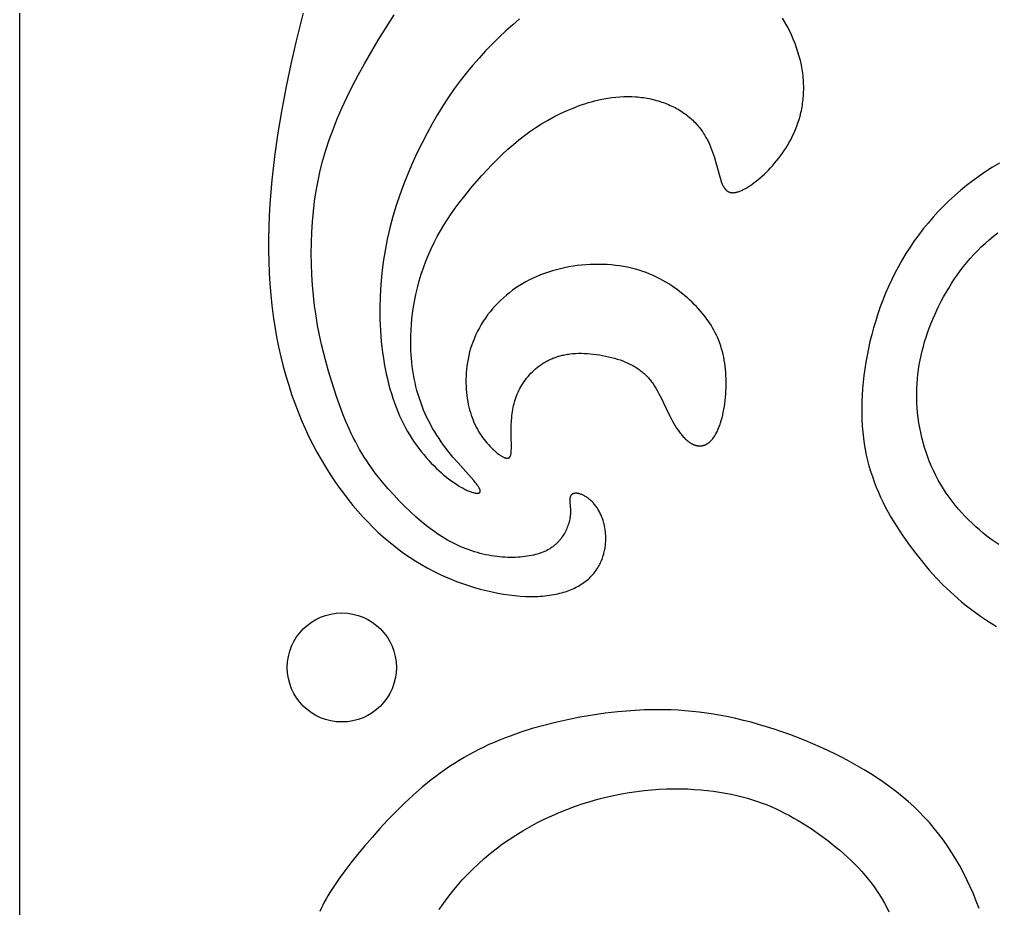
# Model space of a CAD drawing. Extents: x 2.59 to 8.26, y 15.9 to 21.16.
# Drawn here: x 2.592 to 4.167, y 17.333 to 18.767 of the extents above; entities that cross this region are included whole.
import ezdxf

# ---------------------------------------------------------------- set-up
doc = ezdxf.new("R2010")
doc.units = 0
doc.header["$MEASUREMENT"] = 0
doc.layers.add('DEFAULT', color=18, linetype='CONTINUOUS')

msp = doc.modelspace()

# ---------------------------------------------------------------- linework, layer by layer
at = {"layer": 'DEFAULT'}
for points in [[(2.5915, 15.8988), (8.2615, 15.8988), (8.2615, 21.1638), (2.5915, 21.1638)], [(3.692, 18.0793), (3.6926, 18.0794), (3.6932, 18.0795), (3.6938, 18.0796), (3.6944, 18.0797), (3.695, 18.0799), (3.6956, 18.08), (3.6962, 18.0802), (3.6968, 18.0804), (3.6974, 18.0806), (3.698, 18.0809), (3.6985, 18.0811), (3.6991, 18.0814), (3.6997, 18.0817), (3.7003, 18.0819), (3.7008, 18.0823), (3.7014, 18.0826), (3.7019, 18.0829), (3.7025, 18.0833), (3.703, 18.0837), (3.7036, 18.0841), (3.7041, 18.0845), (3.7047, 18.0849), (3.7052, 18.0854), (3.7057, 18.0858), (3.7062, 18.0863), (3.7068, 18.0868), (3.7073, 18.0873), (3.7078, 18.0878), (3.7083, 18.0884), (3.7088, 18.0889), (3.7093, 18.0895), (3.7098, 18.0901), (3.7107, 18.0913), (3.7117, 18.0926), (3.7126, 18.0939), (3.7135, 18.0953), (3.7144, 18.0968), (3.7153, 18.0983), (3.7161, 18.0998), (3.717, 18.1015), (3.7178, 18.1031), (3.7186, 18.1049), (3.7193, 18.1066), (3.7201, 18.1084), (3.7208, 18.1103), (3.7215, 18.1122), (3.7229, 18.1162), (3.7241, 18.1203), (3.7253, 18.1246), (3.7264, 18.129), (3.7274, 18.1335), (3.7283, 18.1382), (3.7291, 18.1429), (3.7298, 18.1477), (3.7304, 18.1527), (3.7309, 18.1576), (3.7313, 18.1626), (3.7317, 18.1677), (3.7319, 18.1727), (3.732, 18.1778), (3.732, 18.1828), (3.7319, 18.1879), (3.7317, 18.1929), (3.7314, 18.1979), (3.7309, 18.2028), (3.7304, 18.2077), (3.7297, 18.2126), (3.7289, 18.2174), (3.7281, 18.2221), (3.727, 18.2268), (3.7259, 18.2314), (3.7246, 18.2359), (3.7233, 18.2404), (3.7217, 18.2448), (3.7201, 18.2491), (3.7183, 18.2534), (3.7165, 18.2576), (3.7144, 18.2618), (3.7123, 18.2658), (3.71, 18.2699), (3.7076, 18.2739), (3.7051, 18.2778), (3.7025, 18.2817), (3.6997, 18.2855), (3.6968, 18.2893), (3.6938, 18.293), (3.6907, 18.2967), (3.6874, 18.3003), (3.6841, 18.304), (3.6806, 18.3075), (3.677, 18.3111), (3.6733, 18.3145), (3.6695, 18.318), (3.6655, 18.3214), (3.6615, 18.3247), (3.6573, 18.328), (3.653, 18.3313), (3.6486, 18.3344), (3.6441, 18.3375), (3.6395, 18.3405), (3.6347, 18.3435), (3.6297, 18.3463), (3.6247, 18.349), (3.6195, 18.3516), (3.6142, 18.3541), (3.6087, 18.3565), (3.6031, 18.3587), (3.5973, 18.3607), (3.5914, 18.3626), (3.5854, 18.3644), (3.5792, 18.366), (3.5729, 18.3674), (3.5665, 18.3686), (3.56, 18.3697), (3.5534, 18.3705), (3.5467, 18.3712), (3.54, 18.3717), (3.5331, 18.372), (3.5263, 18.3721), (3.5193, 18.3721), (3.5124, 18.3718), (3.5055, 18.3714), (3.4986, 18.3708), (3.4917, 18.37), (3.4848, 18.369), (3.478, 18.3679), (3.4713, 18.3666), (3.4646, 18.3651), (3.458, 18.3634), (3.4515, 18.3616), (3.4451, 18.3596), (3.4388, 18.3574), (3.4326, 18.3551), (3.4265, 18.3526), (3.4205, 18.3499), (3.4147, 18.347), (3.4089, 18.344), (3.4033, 18.3408), (3.3978, 18.3375), (3.3925, 18.334), (3.3873, 18.3303), (3.3822, 18.3264), (3.3773, 18.3224), (3.3725, 18.3183), (3.3678, 18.314), (3.3633, 18.3096), (3.359, 18.305), (3.3549, 18.3003), (3.3509, 18.2955), (3.347, 18.2905), (3.3434, 18.2854), (3.34, 18.2803), (3.3367, 18.275), (3.3337, 18.2697), (3.3308, 18.2643), (3.3281, 18.2588), (3.3257, 18.2532), (3.3235, 18.2476), (3.3214, 18.242), (3.3196, 18.2364), (3.318, 18.2307), (3.3166, 18.225), (3.3154, 18.2193), (3.3144, 18.2137), (3.3136, 18.2081), (3.3129, 18.2025), (3.3124, 18.197), (3.3121, 18.1915), (3.312, 18.1861), (3.312, 18.1808), (3.3122, 18.1755), (3.3125, 18.1704), (3.3129, 18.1653), (3.3134, 18.1604), (3.3141, 18.1556), (3.3149, 18.1508), (3.3158, 18.1462), (3.3168, 18.1417), (3.3179, 18.1373), (3.3192, 18.1331), (3.3205, 18.1289), (3.3219, 18.1248), (3.3234, 18.1209), (3.325, 18.117), (3.3268, 18.1133), (3.3286, 18.1096), (3.3305, 18.1061), (3.3325, 18.1026), (3.3346, 18.0993), (3.3367, 18.096), (3.3389, 18.0929), (3.3412, 18.0898), (3.3435, 18.0868), (3.3459, 18.084), (3.3483, 18.0813), (3.3507, 18.0787), (3.3532, 18.0762), (3.3556, 18.0738), (3.3579, 18.0717), (3.3603, 18.0696), (3.3626, 18.0677), (3.3648, 18.066), (3.3658, 18.0653), (3.3669, 18.0645), (3.3679, 18.0638), (3.3689, 18.0632), (3.3699, 18.0626), (3.3708, 18.062), (3.3718, 18.0615), (3.3727, 18.0611), (3.3735, 18.0607), (3.3739, 18.0605), (3.3743, 18.0603), (3.3747, 18.0602), (3.3751, 18.06), (3.3755, 18.0599), (3.3759, 18.0598), (3.3763, 18.0597), (3.3766, 18.0596), (3.377, 18.0595), (3.3773, 18.0594), (3.3777, 18.0594), (3.3778, 18.0594), (3.378, 18.0593), (3.3781, 18.0593), (3.3783, 18.0593), (3.3785, 18.0593), (3.3786, 18.0593), (3.3788, 18.0593), (3.3789, 18.0593), (3.3791, 18.0593), (3.3792, 18.0593), (3.3794, 18.0593), (3.3795, 18.0593), (3.3796, 18.0593), (3.3798, 18.0594), (3.3799, 18.0594), (3.38, 18.0594), (3.3802, 18.0594), (3.3803, 18.0595), (3.3804, 18.0595), (3.3806, 18.0596), (3.3807, 18.0596), (3.3808, 18.0596), (3.3809, 18.0597), (3.381, 18.0597), (3.3812, 18.0598), (3.3813, 18.0598), (3.3814, 18.0599), (3.3815, 18.06), (3.3816, 18.06), (3.3817, 18.0601), (3.3818, 18.0602), (3.3819, 18.0603), (3.382, 18.0603), (3.3821, 18.0604), (3.3822, 18.0605), (3.3823, 18.0606), (3.3824, 18.0607), (3.3825, 18.0608), (3.3826, 18.0609), (3.3827, 18.061), (3.3828, 18.0611), (3.3828, 18.0612), (3.3829, 18.0613), (3.383, 18.0614), (3.3831, 18.0615), (3.3832, 18.0616), (3.3832, 18.0617), (3.3833, 18.0619), (3.3834, 18.062), (3.3834, 18.0621), (3.3835, 18.0622), (3.3836, 18.0624), (3.3837, 18.0626), (3.3838, 18.0629), (3.384, 18.0632), (3.3841, 18.0635), (3.3842, 18.0639), (3.3843, 18.0642), (3.3844, 18.0645), (3.3844, 18.0649), (3.3845, 18.0652), (3.3846, 18.0656), (3.3847, 18.066), (3.3848, 18.0668), (3.3849, 18.0676), (3.385, 18.0685), (3.3851, 18.0694), (3.3852, 18.0703), (3.3852, 18.0723), (3.3853, 18.0744), (3.3853, 18.0789), (3.3849, 18.0947), (3.3848, 18.1065), (3.385, 18.1127), (3.3853, 18.1189), (3.3858, 18.1252), (3.3862, 18.1284), (3.3866, 18.1315), (3.3871, 18.1347), (3.3876, 18.1379), (3.3883, 18.141), (3.3889, 18.1442), (3.3897, 18.1473), (3.3906, 18.1504), (3.3915, 18.1535), (3.3925, 18.1566), (3.3937, 18.1597), (3.3949, 18.1627), (3.3962, 18.1657), (3.3976, 18.1687), (3.3991, 18.1716), (3.4007, 18.1745), (3.4023, 18.1774), (3.4041, 18.1802), (3.406, 18.183), (3.408, 18.1858), (3.41, 18.1885), (3.4122, 18.1911), (3.4145, 18.1937), (3.4168, 18.1963), (3.4192, 18.1987), (3.4218, 18.2011), (3.4244, 18.2035), (3.4271, 18.2057), (3.4299, 18.2079), (3.4328, 18.21), (3.4343, 18.211), (3.4358, 18.212), (3.4374, 18.213), (3.4389, 18.2139), (3.4405, 18.2149), (3.4421, 18.2158), (3.4438, 18.2166), (3.4454, 18.2175), (3.4471, 18.2183), (3.4488, 18.2191), (3.4506, 18.2199), (3.4524, 18.2206), (3.4542, 18.2213), (3.456, 18.222), (3.4578, 18.2226), (3.4597, 18.2232), (3.4616, 18.2238), (3.4636, 18.2244), (3.4655, 18.2249), (3.4675, 18.2254), (3.4696, 18.2258), (3.4716, 18.2263), (3.4737, 18.2267), (3.4758, 18.227), (3.4779, 18.2273), (3.4801, 18.2276), (3.4845, 18.2281), (3.489, 18.2284), (3.4936, 18.2286), (3.4983, 18.2286), (3.5031, 18.2285), (3.5079, 18.2283), (3.5127, 18.2279), (3.5176, 18.2274), (3.5226, 18.2268), (3.5275, 18.2261), (3.5324, 18.2252), (3.5373, 18.2242), (3.5421, 18.2231), (3.5469, 18.2219), (3.5516, 18.2206), (3.5562, 18.2192), (3.5607, 18.2178), (3.5651, 18.2162), (3.5693, 18.2145), (3.5734, 18.2127), (3.5774, 18.2108), (3.5793, 18.2098), (3.5812, 18.2088), (3.5831, 18.2078), (3.5849, 18.2068), (3.5867, 18.2057), (3.5884, 18.2046), (3.5901, 18.2034), (3.5918, 18.2023), (3.5934, 18.2011), (3.595, 18.1998), (3.5966, 18.1986), (3.5981, 18.1973), (3.5996, 18.1959), (3.6011, 18.1946), (3.6025, 18.1932), (3.6039, 18.1918), (3.6053, 18.1903), (3.6066, 18.1888), (3.6079, 18.1873), (3.6092, 18.1858), (3.6105, 18.1842), (3.6117, 18.1825), (3.6129, 18.1809), (3.6141, 18.1792), (3.6164, 18.1757), (3.6186, 18.1721), (3.6208, 18.1684), (3.6229, 18.1645), (3.627, 18.1566), (3.6391, 18.1316), (3.6432, 18.1233), (3.6454, 18.1193), (3.6475, 18.1154), (3.6498, 18.1117), (3.652, 18.108), (3.6543, 18.1046), (3.6555, 18.1029), (3.6567, 18.1013), (3.6579, 18.0997), (3.6591, 18.0982), (3.6603, 18.0967), (3.6615, 18.0952), (3.6628, 18.0939), (3.664, 18.0925), (3.6653, 18.0913), (3.6665, 18.0901), (3.6678, 18.0889), (3.6691, 18.0878), (3.6704, 18.0868), (3.6716, 18.0858), (3.6729, 18.0849), (3.6736, 18.0845), (3.6742, 18.0841), (3.6749, 18.0837), (3.6755, 18.0833), (3.6762, 18.083), (3.6768, 18.0826), (3.6774, 18.0823), (3.6781, 18.082), (3.6787, 18.0817), (3.6794, 18.0814), (3.68, 18.0811), (3.6807, 18.0809), (3.6813, 18.0806), (3.682, 18.0804), (3.6826, 18.0802), (3.6832, 18.08), (3.6839, 18.0799), (3.6845, 18.0797), (3.6851, 18.0796), (3.6858, 18.0795), (3.6864, 18.0794), (3.687, 18.0793), (3.6877, 18.0793), (3.6883, 18.0792), (3.6889, 18.0792), (3.6895, 18.0792), (3.6902, 18.0792), (3.6908, 18.0792), (3.6914, 18.0793)]]:
    msp.add_lwpolyline(points, close=True, dxfattribs=at)
for points in [[(3.0544, 18.7974), (3.0373, 18.7304), (3.0292, 18.6952), (3.0216, 18.659), (3.0146, 18.622), (3.0083, 18.5843), (3.003, 18.5462), (2.9987, 18.508), (2.9956, 18.4699), (2.9946, 18.4509), (2.9938, 18.4321), (2.9935, 18.4134), (2.9935, 18.3949), (2.9938, 18.3766), (2.9945, 18.3585), (2.9956, 18.3406), (2.9971, 18.323), (2.9989, 18.3056), (3.0011, 18.2885), (3.0036, 18.2716), (3.0065, 18.2551), (3.0097, 18.2389), (3.0133, 18.2229), (3.0172, 18.2073), (3.0214, 18.192), (3.0259, 18.177), (3.0307, 18.1624), (3.0358, 18.1481), (3.0412, 18.1341), (3.0468, 18.1204), (3.0526, 18.1071), (3.0587, 18.0941), (3.065, 18.0815), (3.0715, 18.0692), (3.0782, 18.0573), (3.0851, 18.0457), (3.0921, 18.0344), (3.0993, 18.0235), (3.1067, 18.0129), (3.1142, 18.0027), (3.1218, 17.9927), (3.1295, 17.9832), (3.1374, 17.9739), (3.1454, 17.965), (3.1535, 17.9565), (3.1617, 17.9482), (3.17, 17.9403), (3.1784, 17.9326), (3.1869, 17.9253), (3.1955, 17.9183), (3.2042, 17.9116), (3.2131, 17.9052), (3.222, 17.8991), (3.2311, 17.8933), (3.2402, 17.8878), (3.2494, 17.8826), (3.2588, 17.8777), (3.2682, 17.873), (3.2776, 17.8686), (3.2872, 17.8645), (3.2968, 17.8607), (3.3064, 17.8571), (3.316, 17.8539), (3.3256, 17.8509), (3.3352, 17.8482), (3.3447, 17.8457), (3.3541, 17.8436), (3.3635, 17.8417), (3.3727, 17.8401), (3.3818, 17.8388), (3.3907, 17.8378), (3.3994, 17.837), (3.4079, 17.8365), (3.4162, 17.8363), (3.4242, 17.8364), (3.4281, 17.8365), (3.432, 17.8367), (3.4357, 17.837), (3.4394, 17.8373), (3.4431, 17.8377), (3.4466, 17.8382), (3.4501, 17.8387), (3.4536, 17.8393), (3.4569, 17.8399), (3.4602, 17.8406), (3.4634, 17.8414), (3.4665, 17.8422), (3.4695, 17.8431), (3.4725, 17.844), (3.4754, 17.845), (3.4782, 17.846), (3.481, 17.8471), (3.4836, 17.8482), (3.4862, 17.8494), (3.4888, 17.8506), (3.4912, 17.8518), (3.4936, 17.8531), (3.4959, 17.8545), (3.4981, 17.8559), (3.5003, 17.8573), (3.5024, 17.8588), (3.5044, 17.8603), (3.5064, 17.8618), (3.5083, 17.8634), (3.5101, 17.865), (3.5118, 17.8666), (3.5135, 17.8683), (3.5151, 17.87), (3.5167, 17.8717), (3.5182, 17.8735), (3.5196, 17.8752), (3.521, 17.877), (3.5223, 17.8789), (3.5236, 17.8807), (3.5248, 17.8826), (3.5259, 17.8845), (3.527, 17.8864), (3.528, 17.8883), (3.529, 17.8902), (3.5299, 17.8922), (3.5308, 17.8941), (3.5316, 17.8961), (3.5323, 17.8981), (3.533, 17.9001), (3.5337, 17.9022), (3.5343, 17.9042), (3.5348, 17.9062), (3.5353, 17.9083), (3.5358, 17.9103), (3.5362, 17.9124), (3.5365, 17.9144), (3.5368, 17.9165), (3.5371, 17.9186), (3.5373, 17.9206), (3.5375, 17.9227), (3.5376, 17.9248), (3.5377, 17.9268), (3.5377, 17.9289), (3.5377, 17.9309), (3.5377, 17.933), (3.5376, 17.935), (3.5375, 17.9371), (3.5373, 17.9391), (3.5371, 17.9411), (3.5368, 17.9431), (3.5365, 17.9451), (3.5362, 17.9471), (3.5358, 17.949), (3.5354, 17.951), (3.535, 17.9529), (3.5345, 17.9548), (3.534, 17.9567), (3.5334, 17.9586), (3.5328, 17.9604), (3.5322, 17.9622), (3.5315, 17.964), (3.5308, 17.9657), (3.5301, 17.9674), (3.5294, 17.9691), (3.5286, 17.9708), (3.5278, 17.9724), (3.5269, 17.974), (3.526, 17.9756), (3.5251, 17.9771), (3.5242, 17.9785), (3.5232, 17.98), (3.5223, 17.9814), (3.5213, 17.9827), (3.5202, 17.9841), (3.5192, 17.9853), (3.5181, 17.9866), (3.5171, 17.9878), (3.516, 17.9889), (3.5149, 17.99), (3.5137, 17.9911), (3.5126, 17.9921), (3.5115, 17.993), (3.5104, 17.9939), (3.5092, 17.9948), (3.5081, 17.9956), (3.5069, 17.9964), (3.5058, 17.9971), (3.5046, 17.9978), (3.5035, 17.9985), (3.5024, 17.9991), (3.5013, 17.9996), (3.5002, 18.0001), (3.4991, 18.0006), (3.498, 18.001), (3.497, 18.0013), (3.496, 18.0017), (3.495, 18.0019), (3.4945, 18.0021), (3.494, 18.0022), (3.4935, 18.0023), (3.493, 18.0024), (3.4926, 18.0024), (3.4921, 18.0025), (3.4917, 18.0026), (3.4912, 18.0026), (3.4908, 18.0027), (3.4903, 18.0027), (3.4899, 18.0027), (3.4895, 18.0027), (3.4891, 18.0027), (3.4887, 18.0027), (3.4883, 18.0027), (3.4879, 18.0027), (3.4876, 18.0026), (3.4872, 18.0026), (3.4868, 18.0025), (3.4865, 18.0025), (3.4862, 18.0024), (3.4858, 18.0023), (3.4855, 18.0022), (3.4852, 18.0021), (3.4849, 18.002), (3.4847, 18.0019), (3.4846, 18.0019), (3.4845, 18.0018), (3.4843, 18.0018), (3.4842, 18.0017), (3.484, 18.0016), (3.4839, 18.0016), (3.4838, 18.0015), (3.4837, 18.0014), (3.4835, 18.0013), (3.4834, 18.0013), (3.4833, 18.0012), (3.4832, 18.0011), (3.483, 18.001), (3.4829, 18.0009), (3.4828, 18.0008), (3.4827, 18.0007), (3.4826, 18.0007), (3.4825, 18.0006), (3.4824, 18.0005), (3.4823, 18.0004), (3.4822, 18.0003), (3.4821, 18.0002), (3.482, 18.0001), (3.4819, 18), (3.4818, 17.9999), (3.4817, 17.9998), (3.4816, 17.9996), (3.4815, 17.9995), (3.4814, 17.9994), (3.4814, 17.9993), (3.4813, 17.9992), (3.4812, 17.9991), (3.4811, 17.999), (3.4811, 17.9988), (3.481, 17.9987), (3.4809, 17.9985), (3.4807, 17.9982), (3.4806, 17.998), (3.4805, 17.9977), (3.4804, 17.9974), (3.4803, 17.9971), (3.4802, 17.9969), (3.4801, 17.9966), (3.48, 17.9963), (3.48, 17.996), (3.4799, 17.9957), (3.4798, 17.9954), (3.4798, 17.9951), (3.4797, 17.9948), (3.4797, 17.9944), (3.4796, 17.9938), (3.4796, 17.9931), (3.4795, 17.9924), (3.4795, 17.9917), (3.4795, 17.991), (3.4796, 17.9903), (3.4796, 17.9888), (3.4803, 17.9808), (3.4806, 17.9774), (3.4807, 17.9757), (3.4807, 17.9739), (3.4807, 17.9722), (3.4806, 17.9704), (3.4805, 17.9685), (3.4804, 17.9667), (3.4801, 17.9648), (3.4798, 17.9629), (3.4795, 17.9609), (3.4791, 17.9589), (3.4786, 17.9569), (3.478, 17.9549), (3.4774, 17.9529), (3.4767, 17.9508), (3.4759, 17.9487), (3.4751, 17.9466), (3.4741, 17.9445), (3.4731, 17.9424), (3.4721, 17.9402), (3.4709, 17.9381), (3.4697, 17.936), (3.4684, 17.934), (3.467, 17.9319), (3.4655, 17.9299), (3.4648, 17.9289), (3.464, 17.9279), (3.4632, 17.927), (3.4624, 17.926), (3.4616, 17.9251), (3.4607, 17.9241), (3.4598, 17.9232), (3.4589, 17.9223), (3.458, 17.9214), (3.4571, 17.9205), (3.4561, 17.9197), (3.4551, 17.9188), (3.4541, 17.918), (3.4531, 17.9172), (3.452, 17.9164), (3.4509, 17.9156), (3.4498, 17.9149), (3.4487, 17.9141), (3.4476, 17.9134), (3.4464, 17.9127), (3.4452, 17.912), (3.444, 17.9113), (3.4428, 17.9107), (3.4415, 17.91), (3.4402, 17.9094), (3.4389, 17.9088), (3.4375, 17.9082), (3.4362, 17.9077), (3.4334, 17.9066), (3.4304, 17.9056), (3.4274, 17.9047), (3.4243, 17.9038), (3.4211, 17.903), (3.4177, 17.9023), (3.4143, 17.9016), (3.4107, 17.9011), (3.4071, 17.9006), (3.4034, 17.9002), (3.3995, 17.8998), (3.3956, 17.8996), (3.3916, 17.8994), (3.3876, 17.8993), (3.3834, 17.8993), (3.3792, 17.8994), (3.375, 17.8996), (3.3706, 17.8999), (3.3663, 17.9003), (3.3619, 17.9007), (3.3574, 17.9013), (3.353, 17.902), (3.3485, 17.9028), (3.344, 17.9037), (3.3395, 17.9047), (3.335, 17.9058), (3.3305, 17.907), (3.326, 17.9084), (3.3215, 17.9098), (3.317, 17.9113), (3.3126, 17.913), (3.3082, 17.9147), (3.3037, 17.9166), (3.2994, 17.9185), (3.295, 17.9206), (3.2907, 17.9227), (3.2864, 17.925), (3.2821, 17.9274), (3.2779, 17.9299), (3.2737, 17.9325), (3.2695, 17.9352), (3.2652, 17.938), (3.261, 17.9409), (3.2568, 17.944), (3.2484, 17.9505), (3.2399, 17.9574), (3.2312, 17.9649), (3.2225, 17.9729), (3.2135, 17.9814), (3.2045, 17.9905), (3.1954, 18.0001), (3.1863, 18.0102), (3.1772, 18.0208), (3.1684, 18.0319), (3.1641, 18.0375), (3.1599, 18.0433), (3.1558, 18.0492), (3.1518, 18.0552), (3.1479, 18.0613), (3.1441, 18.0674), (3.1404, 18.0736), (3.1369, 18.0799), (3.1335, 18.0862), (3.1302, 18.0926), (3.127, 18.0991), (3.124, 18.1056), (3.1182, 18.1187), (3.1129, 18.132), (3.1078, 18.1453), (3.1031, 18.1588), (3.0986, 18.1724), (3.0902, 18.2), (3.0862, 18.214), (3.0825, 18.2283), (3.0789, 18.243), (3.0757, 18.2579), (3.0727, 18.2732), (3.0701, 18.289), (3.0678, 18.3051), (3.0659, 18.3216), (3.0644, 18.3383), (3.0633, 18.3553), (3.0627, 18.3724), (3.0624, 18.3896), (3.0626, 18.4067), (3.0632, 18.4238), (3.0643, 18.4407), (3.0658, 18.4575), (3.0678, 18.4741), (3.0703, 18.4907), (3.0734, 18.5071), (3.077, 18.5235), (3.0812, 18.54), (3.086, 18.5565), (3.0915, 18.5731), (3.0975, 18.5899), (3.1043, 18.6069), (3.1117, 18.6241), (3.1198, 18.6415), (3.1285, 18.6592), (3.138, 18.6772), (3.1481, 18.6956), (3.1706, 18.7339), (3.1963, 18.7747)], [(3.3984, 18.7682), (3.3876, 18.7587), (3.3766, 18.7488), (3.3656, 18.7384), (3.3547, 18.7276), (3.3438, 18.7164), (3.3331, 18.7049), (3.3226, 18.693), (3.3125, 18.6807), (3.3026, 18.6681), (3.293, 18.6551), (3.2838, 18.6418), (3.2748, 18.628), (3.266, 18.6137), (3.2575, 18.599), (3.2493, 18.5839), (3.2412, 18.5683), (3.2334, 18.5523), (3.2259, 18.5359), (3.2187, 18.5191), (3.2118, 18.5019), (3.2054, 18.4845), (3.1995, 18.4669), (3.1941, 18.4491), (3.1893, 18.4311), (3.185, 18.4129), (3.1814, 18.3947), (3.1785, 18.3763), (3.1761, 18.3579), (3.1744, 18.3394), (3.1734, 18.3208), (3.173, 18.3023), (3.1732, 18.2839), (3.174, 18.2655), (3.1754, 18.2474), (3.1764, 18.2385), (3.1775, 18.2297), (3.1788, 18.2209), (3.1802, 18.2123), (3.1817, 18.2038), (3.1834, 18.1954), (3.1852, 18.1872), (3.1872, 18.1792), (3.1894, 18.1713), (3.1916, 18.1636), (3.194, 18.1561), (3.1966, 18.1487), (3.1993, 18.1416), (3.2021, 18.1346), (3.205, 18.1278), (3.208, 18.1213), (3.2112, 18.1148), (3.2145, 18.1086), (3.2178, 18.1026), (3.2213, 18.0967), (3.2249, 18.091), (3.2285, 18.0855), (3.2323, 18.0802), (3.2361, 18.075), (3.2399, 18.07), (3.2439, 18.0651), (3.2479, 18.0605), (3.2519, 18.0559), (3.256, 18.0516), (3.2601, 18.0474), (3.2642, 18.0433), (3.2683, 18.0395), (3.2724, 18.0358), (3.2765, 18.0322), (3.2806, 18.0289), (3.2846, 18.0257), (3.2886, 18.0228), (3.2926, 18.02), (3.2965, 18.0174), (3.3002, 18.015), (3.3039, 18.0128), (3.3075, 18.0108), (3.3109, 18.0091), (3.3125, 18.0083), (3.3142, 18.0075), (3.3157, 18.0069), (3.3172, 18.0062), (3.3187, 18.0056), (3.3202, 18.0051), (3.3215, 18.0046), (3.3229, 18.0042), (3.3241, 18.0039), (3.3253, 18.0036), (3.3259, 18.0034), (3.3265, 18.0033), (3.327, 18.0032), (3.3276, 18.0031), (3.3281, 18.0031), (3.3286, 18.003), (3.3291, 18.003), (3.3295, 18.0029), (3.33, 18.0029), (3.3304, 18.0029), (3.3306, 18.0029), (3.3308, 18.0029), (3.331, 18.0029), (3.3312, 18.0029), (3.3314, 18.003), (3.3316, 18.003), (3.3318, 18.003), (3.332, 18.003), (3.3321, 18.0031), (3.3323, 18.0031), (3.3325, 18.0031), (3.3326, 18.0032), (3.3328, 18.0032), (3.3329, 18.0033), (3.3331, 18.0033), (3.3332, 18.0034), (3.3333, 18.0034), (3.3334, 18.0035), (3.3334, 18.0035), (3.3335, 18.0035), (3.3335, 18.0036), (3.3336, 18.0036), (3.3337, 18.0036), (3.3337, 18.0037), (3.3338, 18.0037), (3.3338, 18.0037), (3.3339, 18.0038), (3.334, 18.0038), (3.334, 18.0039), (3.3341, 18.0039), (3.3341, 18.0039), (3.3342, 18.004), (3.3342, 18.004), (3.3343, 18.0041), (3.3343, 18.0041), (3.3344, 18.0042), (3.3344, 18.0042), (3.3344, 18.0043), (3.3345, 18.0043), (3.3345, 18.0044), (3.3346, 18.0044), (3.3346, 18.0045), (3.3346, 18.0045), (3.3347, 18.0046), (3.3347, 18.0046), (3.3347, 18.0047), (3.3348, 18.0047), (3.3348, 18.0048), (3.3348, 18.0048), (3.3348, 18.0049), (3.3349, 18.005), (3.3349, 18.005), (3.3349, 18.0051), (3.3349, 18.0051), (3.335, 18.0052), (3.335, 18.0053), (3.335, 18.0053), (3.335, 18.0054), (3.335, 18.0055), (3.3351, 18.0055), (3.3351, 18.0056), (3.3351, 18.0057), (3.3351, 18.0057), (3.3351, 18.0058), (3.3351, 18.0059), (3.3351, 18.006), (3.3351, 18.006), (3.3351, 18.0061), (3.3351, 18.0063), (3.3351, 18.0064), (3.3351, 18.0066), (3.3351, 18.0067), (3.3351, 18.0069), (3.3351, 18.0071), (3.335, 18.0072), (3.335, 18.0074), (3.335, 18.0076), (3.3349, 18.0078), (3.3349, 18.008), (3.3348, 18.0082), (3.3348, 18.0083), (3.3347, 18.0085), (3.3346, 18.0087), (3.3346, 18.0089), (3.3344, 18.0094), (3.3342, 18.0098), (3.334, 18.0102), (3.3338, 18.0107), (3.3335, 18.0112), (3.3333, 18.0116), (3.333, 18.0121), (3.3324, 18.0132), (3.3317, 18.0143), (3.3309, 18.0154), (3.33, 18.0166), (3.3291, 18.0178), (3.327, 18.0204), (3.3246, 18.0232), (3.2987, 18.0523), (3.2911, 18.0611), (3.2835, 18.0705), (3.2797, 18.0755), (3.2759, 18.0805), (3.2722, 18.0857), (3.2686, 18.091), (3.2651, 18.0964), (3.2616, 18.1019), (3.2583, 18.1075), (3.2551, 18.1132), (3.252, 18.1191), (3.2491, 18.125), (3.2464, 18.131), (3.2437, 18.1371), (3.2413, 18.1432), (3.239, 18.1495), (3.2368, 18.1558), (3.2348, 18.1621), (3.233, 18.1685), (3.2313, 18.175), (3.2299, 18.1815), (3.2285, 18.188), (3.2273, 18.1945), (3.2263, 18.201), (3.2254, 18.2075), (3.2247, 18.214), (3.2241, 18.2205), (3.2236, 18.2269), (3.2233, 18.2333), (3.2231, 18.2397), (3.223, 18.2461), (3.223, 18.2524), (3.2231, 18.2586), (3.2234, 18.2648), (3.2242, 18.2769), (3.2253, 18.2889), (3.2269, 18.3006), (3.2288, 18.312), (3.2311, 18.3233), (3.2337, 18.3344), (3.2367, 18.3453), (3.2399, 18.3561), (3.2435, 18.3666), (3.2474, 18.377), (3.2515, 18.3873), (3.256, 18.3973), (3.2607, 18.4071), (3.2656, 18.4168), (3.2708, 18.4262), (3.2763, 18.4355), (3.2821, 18.4446), (3.2881, 18.4536), (3.2944, 18.4625), (3.3009, 18.4713), (3.3078, 18.4802), (3.3223, 18.4979), (3.3379, 18.5157), (3.3543, 18.5332), (3.3627, 18.5417), (3.3712, 18.55), (3.3798, 18.558), (3.3885, 18.5656), (3.3974, 18.5729), (3.4063, 18.5798), (3.4153, 18.5864), (3.4246, 18.5927), (3.4341, 18.5987), (3.4438, 18.6044), (3.4539, 18.6099), (3.4644, 18.6152), (3.4753, 18.6201), (3.4808, 18.6225), (3.4865, 18.6248), (3.4922, 18.6271), (3.4981, 18.6292), (3.504, 18.6312), (3.51, 18.6331), (3.5161, 18.6348), (3.5223, 18.6364), (3.5285, 18.6379), (3.5348, 18.6392), (3.5411, 18.6403), (3.5475, 18.6412), (3.5539, 18.6419), (3.5603, 18.6424), (3.5667, 18.6427), (3.5731, 18.6428), (3.5795, 18.6427), (3.5858, 18.6424), (3.589, 18.6421), (3.5921, 18.6418), (3.5952, 18.6415), (3.5983, 18.6411), (3.6014, 18.6406), (3.6045, 18.6401), (3.6075, 18.6395), (3.6106, 18.6389), (3.6136, 18.6382), (3.6165, 18.6375), (3.6195, 18.6367), (3.6224, 18.6358), (3.6253, 18.635), (3.6281, 18.634), (3.6309, 18.633), (3.6337, 18.632), (3.6364, 18.6309), (3.6391, 18.6298), (3.6418, 18.6286), (3.6444, 18.6274), (3.647, 18.6262), (3.6495, 18.6249), (3.652, 18.6235), (3.6544, 18.6222), (3.6568, 18.6207), (3.6592, 18.6193), (3.6615, 18.6178), (3.6637, 18.6162), (3.6659, 18.6147), (3.6681, 18.6131), (3.6702, 18.6114), (3.6722, 18.6097), (3.6742, 18.608), (3.6762, 18.6063), (3.6781, 18.6045), (3.6799, 18.6027), (3.6817, 18.6009), (3.6835, 18.599), (3.6851, 18.5971), (3.6868, 18.5952), (3.6884, 18.5932), (3.6899, 18.5913), (3.6914, 18.5893), (3.6929, 18.5873), (3.6943, 18.5852), (3.6956, 18.5832), (3.6969, 18.5811), (3.6982, 18.579), (3.6994, 18.5769), (3.7006, 18.5748), (3.7017, 18.5727), (3.7028, 18.5706), (3.7049, 18.5662), (3.7068, 18.5619), (3.7085, 18.5576), (3.7101, 18.5532), (3.7116, 18.5489), (3.713, 18.5446), (3.7155, 18.5362), (3.7216, 18.5135), (3.7226, 18.5102), (3.7236, 18.5072), (3.7246, 18.5043), (3.7251, 18.503), (3.7257, 18.5017), (3.7262, 18.5004), (3.7268, 18.4993), (3.7274, 18.4981), (3.7277, 18.4976), (3.728, 18.4971), (3.7283, 18.4965), (3.7286, 18.496), (3.7289, 18.4956), (3.7292, 18.4951), (3.7296, 18.4946), (3.7299, 18.4942), (3.7302, 18.4938), (3.7306, 18.4934), (3.7309, 18.493), (3.7313, 18.4926), (3.7316, 18.4922), (3.732, 18.4919), (3.7323, 18.4915), (3.7327, 18.4912), (3.7331, 18.4909), (3.7335, 18.4906), (3.7339, 18.4903), (3.7343, 18.49), (3.7347, 18.4898), (3.7351, 18.4896), (3.7355, 18.4893), (3.7359, 18.4891), (3.7364, 18.4889), (3.7368, 18.4888), (3.7372, 18.4886), (3.7377, 18.4884), (3.7381, 18.4883), (3.7386, 18.4882), (3.7391, 18.4881), (3.7395, 18.488), (3.74, 18.4879), (3.7405, 18.4878), (3.741, 18.4878), (3.7415, 18.4878), (3.742, 18.4877), (3.7425, 18.4877), (3.743, 18.4877), (3.7435, 18.4877), (3.7441, 18.4878), (3.7446, 18.4878), (3.7452, 18.4879), (3.7457, 18.4879), (3.7463, 18.488), (3.7468, 18.4881), (3.7474, 18.4882), (3.748, 18.4884), (3.7486, 18.4885), (3.7492, 18.4886), (3.7504, 18.489), (3.7516, 18.4893), (3.7528, 18.4898), (3.7541, 18.4903), (3.7554, 18.4908), (3.7567, 18.4914), (3.7581, 18.492), (3.7594, 18.4926), (3.7608, 18.4933), (3.7622, 18.4941), (3.7651, 18.4957), (3.7681, 18.4975), (3.7711, 18.4995), (3.7742, 18.5016), (3.7774, 18.5039), (3.7806, 18.5064), (3.7838, 18.509), (3.7871, 18.5118), (3.7904, 18.5147), (3.7937, 18.5177), (3.797, 18.5209), (3.8003, 18.5242), (3.8036, 18.5277), (3.8069, 18.5313), (3.8101, 18.5351), (3.8133, 18.5389), (3.8165, 18.5429), (3.8196, 18.547), (3.8227, 18.5513), (3.8257, 18.5557), (3.8286, 18.5601), (3.8314, 18.5648), (3.8341, 18.5695), (3.8367, 18.5743), (3.8392, 18.5793), (3.8415, 18.5843), (3.8438, 18.5895), (3.8459, 18.5948), (3.8478, 18.6002), (3.8496, 18.6057), (3.8512, 18.6113), (3.8527, 18.6171), (3.8533, 18.62), (3.8539, 18.6229), (3.8545, 18.6259), (3.855, 18.6288), (3.8554, 18.6319), (3.8558, 18.6349), (3.8562, 18.638), (3.8565, 18.641), (3.8567, 18.6442), (3.8569, 18.6473), (3.857, 18.6505), (3.8571, 18.6537), (3.8571, 18.6569), (3.8571, 18.6601), (3.857, 18.6634), (3.8568, 18.6667), (3.8566, 18.67), (3.8563, 18.6733), (3.856, 18.6767), (3.8555, 18.6801), (3.8551, 18.6835), (3.8545, 18.6869), (3.8533, 18.6937), (3.8517, 18.7007), (3.85, 18.7076), (3.8479, 18.7146), (3.8456, 18.7216), (3.8431, 18.7286), (3.8403, 18.7356), (3.8373, 18.7425), (3.834, 18.7494), (3.8306, 18.7561), (3.8268, 18.7628), (3.8229, 18.7694)], [(4.1729, 18.5355), (4.1618, 18.5287), (4.151, 18.5217), (4.1404, 18.5145), (4.1301, 18.507), (4.1201, 18.4993), (4.1103, 18.4913), (4.1008, 18.4831), (4.0916, 18.4746), (4.0827, 18.466), (4.0741, 18.4571), (4.0658, 18.4481), (4.0578, 18.4388), (4.0501, 18.4293), (4.0427, 18.4196), (4.0355, 18.4098), (4.0287, 18.3998), (4.0222, 18.3896), (4.016, 18.3793), (4.0101, 18.3688), (4.0044, 18.3581), (3.9991, 18.3474), (3.9941, 18.3365), (3.9893, 18.3256), (3.9849, 18.3145), (3.9807, 18.3034), (3.9768, 18.2923), (3.9733, 18.2811), (3.9699, 18.2699), (3.9669, 18.2587), (3.9641, 18.2475), (3.9616, 18.2364), (3.9594, 18.2253), (3.9574, 18.2143), (3.9557, 18.2034), (3.9542, 18.1926), (3.953, 18.1819), (3.9521, 18.1713), (3.9514, 18.1609), (3.9509, 18.1506), (3.9507, 18.1405), (3.9508, 18.1305), (3.9511, 18.1206), (3.9516, 18.1109), (3.9524, 18.1014), (3.9535, 18.0919), (3.9548, 18.0827), (3.9564, 18.0735), (3.9582, 18.0645), (3.9602, 18.0556), (3.9625, 18.0468), (3.9651, 18.0382), (3.9679, 18.0296), (3.9709, 18.0211), (3.9741, 18.0127), (3.9776, 18.0045), (3.9813, 17.9963), (3.9852, 17.9881), (3.9892, 17.9801), (3.9935, 17.9722), (3.9979, 17.9644), (4.0025, 17.9566), (4.0072, 17.949), (4.0121, 17.9414), (4.017, 17.934), (4.0273, 17.9195), (4.0379, 17.9055), (4.0487, 17.892), (4.0598, 17.879), (4.071, 17.8666), (4.0824, 17.8548), (4.0941, 17.8436), (4.0999, 17.8383), (4.1059, 17.833), (4.1118, 17.8279), (4.1179, 17.8229), (4.124, 17.8181), (4.1301, 17.8134), (4.1426, 17.8044), (4.1552, 17.7958), (4.1681, 17.7876)], [(4.1718, 17.92), (4.1654, 17.9244), (4.159, 17.929), (4.1528, 17.9337), (4.1466, 17.9386), (4.1406, 17.9436), (4.1347, 17.9489), (4.1289, 17.9543), (4.1232, 17.9598), (4.1176, 17.9655), (4.1122, 17.9714), (4.1069, 17.9774), (4.1017, 17.9836), (4.0967, 17.99), (4.0919, 17.9965), (4.0872, 18.0031), (4.0828, 18.0099), (4.0785, 18.0169), (4.0744, 18.024), (4.0705, 18.0312), (4.0669, 18.0385), (4.0635, 18.046), (4.0602, 18.0535), (4.0573, 18.0612), (4.0545, 18.0689), (4.052, 18.0768), (4.0497, 18.0846), (4.0477, 18.0926), (4.0459, 18.1006), (4.0443, 18.1085), (4.043, 18.1165), (4.0419, 18.1245), (4.041, 18.1325), (4.0403, 18.1405), (4.0399, 18.1484), (4.0396, 18.1563), (4.0396, 18.1642), (4.0398, 18.172), (4.0402, 18.1797), (4.0408, 18.1874), (4.0415, 18.195), (4.0425, 18.2026), (4.0437, 18.2101), (4.045, 18.2176), (4.0466, 18.225), (4.0483, 18.2324), (4.0502, 18.2398), (4.0523, 18.2471), (4.0546, 18.2544), (4.057, 18.2617), (4.0596, 18.269), (4.0624, 18.2763), (4.0654, 18.2835), (4.0685, 18.2908), (4.0719, 18.298), (4.0754, 18.3053), (4.079, 18.3125), (4.0829, 18.3197), (4.0869, 18.3268), (4.0911, 18.3339), (4.0955, 18.341), (4.1001, 18.348), (4.1049, 18.3549), (4.1098, 18.3617), (4.115, 18.3684), (4.1203, 18.375), (4.1259, 18.3815), (4.1316, 18.3878), (4.1376, 18.3941), (4.1438, 18.4001), (4.1501, 18.406), (4.1567, 18.4118), (4.1635, 18.4174), (4.1706, 18.4229)], [(4.1401, 17.3329), (4.1356, 17.3447), (4.1309, 17.3564), (4.1258, 17.368), (4.1205, 17.3793), (4.1149, 17.3905), (4.109, 17.4015), (4.1028, 17.4123), (4.0963, 17.4228), (4.0896, 17.433), (4.0826, 17.443), (4.0753, 17.4528), (4.0677, 17.4622), (4.0599, 17.4714), (4.0518, 17.4803), (4.0433, 17.489), (4.0346, 17.4974), (4.0256, 17.5056), (4.0163, 17.5135), (4.0067, 17.5212), (3.9969, 17.5287), (3.9867, 17.536), (3.9763, 17.5431), (3.9656, 17.55), (3.9546, 17.5568), (3.9434, 17.5633), (3.9319, 17.5696), (3.9202, 17.5758), (3.9084, 17.5818), (3.8963, 17.5876), (3.8841, 17.5932), (3.8594, 17.6038), (3.8345, 17.6134), (3.8219, 17.6179), (3.8094, 17.6222), (3.7969, 17.6261), (3.7844, 17.6298), (3.7721, 17.6333), (3.7598, 17.6364), (3.7476, 17.6393), (3.7355, 17.6419), (3.7235, 17.6443), (3.7117, 17.6463), (3.7, 17.6481), (3.6884, 17.6496), (3.6769, 17.6509), (3.6655, 17.6519), (3.6543, 17.6527), (3.6432, 17.6532), (3.6321, 17.6535), (3.6212, 17.6536), (3.6103, 17.6535), (3.5996, 17.6532), (3.5783, 17.652), (3.5573, 17.6502), (3.5365, 17.6478), (3.516, 17.6448), (3.4959, 17.6414), (3.476, 17.6375), (3.4566, 17.6331), (3.4376, 17.6283), (3.419, 17.6231), (3.4008, 17.6174), (3.3832, 17.6112), (3.3745, 17.6079), (3.3659, 17.6045), (3.3575, 17.6009), (3.3492, 17.5973), (3.3409, 17.5934), (3.3328, 17.5894), (3.3247, 17.5853), (3.3168, 17.581), (3.3089, 17.5765), (3.3011, 17.5718), (3.2934, 17.567), (3.2857, 17.562), (3.2782, 17.5568), (3.2706, 17.5515), (3.2632, 17.546), (3.2558, 17.5403), (3.2413, 17.5285), (3.227, 17.516), (3.213, 17.503), (3.1992, 17.4896), (3.1859, 17.4758), (3.1729, 17.4618), (3.1604, 17.4477), (3.1484, 17.4337), (3.1371, 17.4199), (3.1264, 17.4065), (3.1166, 17.3936), (3.1076, 17.3814), (3.0996, 17.3698), (3.0924, 17.3588), (3.0892, 17.3535), (3.0862, 17.3483), (3.0834, 17.3432), (3.0808, 17.3382), (3.0784, 17.3331), (3.0761, 17.3281)], [(3.2688, 17.3312), (3.2757, 17.3411), (3.2828, 17.3508), (3.2903, 17.3603), (3.298, 17.3697), (3.3061, 17.3789), (3.3145, 17.3878), (3.3231, 17.3966), (3.3321, 17.4051), (3.3414, 17.4134), (3.3511, 17.4215), (3.361, 17.4294), (3.3712, 17.437), (3.3818, 17.4444), (3.3926, 17.4514), (3.4037, 17.4583), (3.415, 17.4648), (3.4266, 17.471), (3.4384, 17.4769), (3.4504, 17.4825), (3.4625, 17.4878), (3.4748, 17.4927), (3.4873, 17.4974), (3.4998, 17.5016), (3.5124, 17.5055), (3.525, 17.5091), (3.5376, 17.5123), (3.5502, 17.5152), (3.5628, 17.5177), (3.5752, 17.5198), (3.5876, 17.5217), (3.5999, 17.5231), (3.612, 17.5243), (3.624, 17.5252), (3.6358, 17.5257), (3.6473, 17.526), (3.6587, 17.5259), (3.6698, 17.5257), (3.6806, 17.5251), (3.6912, 17.5243), (3.7015, 17.5233), (3.7116, 17.5221), (3.7213, 17.5207), (3.7308, 17.5191), (3.74, 17.5173), (3.749, 17.5153), (3.7577, 17.5131), (3.7662, 17.5108), (3.7744, 17.5083), (3.7824, 17.5056), (3.7903, 17.5028), (3.7979, 17.4999), (3.8055, 17.4967), (3.8129, 17.4935), (3.8201, 17.49), (3.8273, 17.4864), (3.8344, 17.4827), (3.8414, 17.4788), (3.8484, 17.4748), (3.8554, 17.4706), (3.8691, 17.4618), (3.8827, 17.4524), (3.8961, 17.4425), (3.9027, 17.4374), (3.9092, 17.4321), (3.9156, 17.4268), (3.9219, 17.4213), (3.928, 17.4157), (3.934, 17.41), (3.9399, 17.4042), (3.9455, 17.3983), (3.951, 17.3924), (3.9563, 17.3863), (3.9614, 17.3802), (3.9663, 17.3739), (3.971, 17.3676), (3.9754, 17.3612), (3.9797, 17.3547), (3.9837, 17.3481), (3.9875, 17.3414), (3.9911, 17.3346), (3.9944, 17.3277)]]:
    msp.add_lwpolyline(points, dxfattribs=at)
msp.add_circle((3.1117, 17.7218, 1.581), 0.088, dxfattribs=at)

doc.saveas('drawing.dxf')
